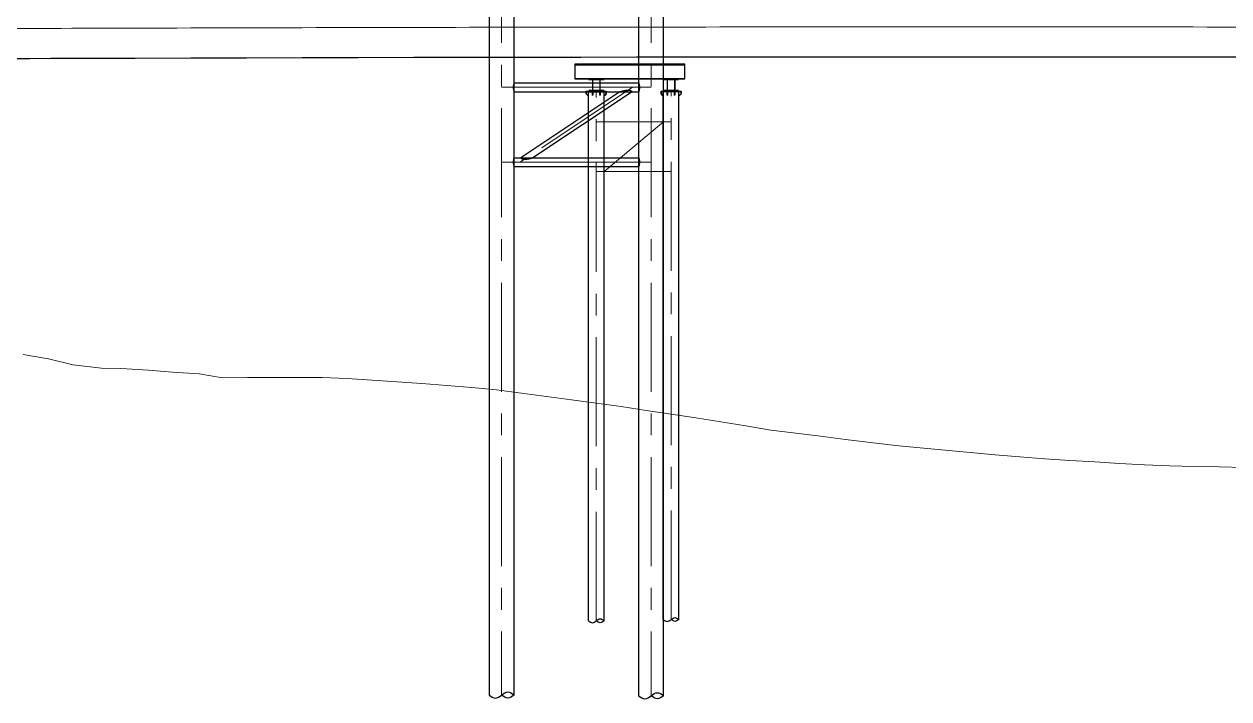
# Model space of a CAD drawing. Extents: x 1767995 to 4174245, y 542814 to 862564.
# Drawn here: x 3425123 to 3473469, y 636886 to 663970 of the extents above; entities that cross this region are included whole.
import ezdxf

# ---------------------------------------------------------------- set-up
doc = ezdxf.new("R2010")
doc.units = 0
doc.header["$LTSCALE"] = 3500
doc.linetypes.add('ACAD_ISO08W100', pattern=[36, 24, -3, 6, -3])
doc.linetypes.add('CENTER', pattern=[2, 1.25, -0.25, 0.25, -0.25])
for name, color, linetype, lineweight in [('1粗实线', 1, 'Continuous', 30), ('3中心线', 6, 'CENTER', 18), ('6标注线', 7, 'Continuous', 13), ('文字', 7, 'Continuous', 15), ('细实线', 7, 'Continuous', 15)]:
    doc.layers.add(name, color=color, linetype=linetype, lineweight=lineweight)
doc.layers.add('M_Prof', color=2, linetype='Continuous')

# ---------------------------------------------------------------- blocks, each defined once
blk = doc.blocks.new('gdfgdfg')
at = {"layer": '细实线'}
for p, q in [((192790, 25688), (193797, 25518)), ((193797, 25518), (194782, 25279)), ((194782, 25279), (195922, 25145)), ((195922, 25145), (196697, 25133)), ((196697, 25133), (197814, 25065)), ((197814, 25065), (198781, 24977)), ((198781, 24977), (199841, 24913)), ((199841, 24913), (200782, 24762)), ((200782, 24762), (201782, 24764)), ((201782, 24764), (202782, 24765)), ((202782, 24765), (203782, 24767)), ((203782, 24767), (204782, 24766)), ((204782, 24766), (205782, 24734)), ((205782, 24734), (206782, 24667)), ((206782, 24667), (207782, 24595)), ((207782, 24595), (208782, 24522)), ((208782, 24522), (209782, 24449)), ((209782, 24449), (210782, 24371)), ((210782, 24371), (211782, 24272)), ((211782, 24272), (212782, 24140)), ((212782, 24140), (213782, 24009)), ((213782, 24009), (214782, 23877)), ((214782, 23877), (215782, 23745)), ((215782, 23745), (216782, 23602)), ((216782, 23602), (217782, 23450)), ((217782, 23450), (218782, 23297)), ((218782, 23297), (219782, 23144)), ((219782, 23144), (220782, 22990)), ((220782, 22990), (221782, 22826)), ((221782, 22826), (222782, 22660)), ((222782, 22660), (223782, 22535)), ((223782, 22535), (224782, 22410)), ((224782, 22410), (225782, 22284)), ((225782, 22284), (226782, 22159)), ((226782, 22159), (227782, 22044)), ((227782, 22044), (228782, 21941)), ((228782, 21941), (229782, 21850)), ((229782, 21850), (230782, 21758)), ((230782, 21758), (231782, 21667)), ((231782, 21667), (232782, 21583)), ((232782, 21583), (233782, 21505)), ((233782, 21505), (234782, 21444)), ((234782, 21444), (235782, 21383)), ((235782, 21383), (236782, 21323)), ((236782, 21323), (237782, 21264)), ((237782, 21264), (238782, 21229)), ((238782, 21229), (239782, 21199)), ((239782, 21199), (240782, 21181)), ((240782, 21181), (241782, 21163))]:
    blk.add_line(p, q, dxfattribs=at)
blk = doc.blocks.new('trret')
at = {"layer": '1粗实线'}
for p, q in [((3631816, 920589), (3631816, 941829)), ((3632446, 920589), (3632446, 941829)), ((3634816, 920637), (3634816, 941829)), ((3635446, 920637), (3635446, 941829))]:
    blk.add_line(p, q, dxfattribs=at)
for points in [[(3631275, 942333), (3635686, 942333), (3635686, 942921), (3631275, 942921)], [(3631816, 941679), (3631781, 941679), (3631731, 941729), (3631731, 941829), (3631731, 941729), (3631781, 941679)], [(3631731, 941829), (3632531, 941829)], [(3631987, 941829), (3631987, 941679), (3631975, 941679), (3631975, 941829), (3631975, 941679), (3631987, 941679)], [(3632287, 941829), (3632287, 941679), (3632275, 941679), (3632275, 941829), (3632275, 941679), (3632287, 941679)], [(3632531, 941729), (3632481, 941679), (3632531, 941729), (3632531, 941829)], [(3634816, 941679), (3634781, 941679), (3634731, 941729), (3634731, 941829), (3634731, 941729), (3634781, 941679)], [(3634731, 941829), (3635531, 941829)], [(3634987, 941829), (3634987, 941679), (3634975, 941679), (3634975, 941829), (3634975, 941679), (3634987, 941679)], [(3635287, 941829), (3635287, 941679), (3635275, 941679), (3635275, 941829), (3635275, 941679), (3635287, 941679)], [(3635531, 941729), (3635481, 941679), (3635531, 941729), (3635531, 941829)], [(3632481, 941679), (3632446, 941679)], [(3635481, 941679), (3635446, 941679)]]:
    blk.add_lwpolyline(points, close=True, dxfattribs=at)
for points in [[(3631731, 941845), (3631731, 941829), (3631731, 941845), (3632531, 941845), (3632531, 941829), (3632531, 941845)], [(3634731, 941845), (3634731, 941829), (3634731, 941845), (3635531, 941845), (3635531, 941829), (3635531, 941845)]]:
    blk.add_lwpolyline(points, dxfattribs=at)
at = {"layer": '3中心线'}
for p, q in [((3632131, 920589), (3632131, 941829)), ((3635131, 920637), (3635131, 941829)), ((3632131, 940615), (3635131, 940615)), ((3632451, 938615), (3634828, 940615)), ((3632131, 938615), (3635131, 938615))]:
    blk.add_line(p, q, dxfattribs=at)
at = {"layer": 'M_Prof'}
for p, q in [((3631275, 942901), (3635686, 942901)), ((3631275, 942353), (3635686, 942353))]:
    blk.add_line(p, q, dxfattribs=at)
for points in [[(3631831, 941845), (3632131, 941845), (3632131, 941863), (3632000, 941863, -0.414214), (3631987, 941876), (3631987, 942302, -0.414214), (3632000, 942315), (3632131, 942315), (3632131, 942333), (3631831, 942333), (3631831, 942315), (3631963, 942315, -0.414214), (3631976, 942302), (3631976, 941876, -0.414214), (3631963, 941863), (3631831, 941863)], [(3632131, 941845), (3632431, 941845), (3632431, 941863), (3632300, 941863, -0.414214), (3632287, 941876), (3632287, 942302, -0.414214), (3632300, 942315), (3632431, 942315), (3632431, 942333), (3632131, 942333), (3632131, 942315), (3632263, 942315, -0.414214), (3632276, 942302), (3632276, 941876, -0.414214), (3632263, 941863), (3632131, 941863)], [(3634831, 941845), (3635131, 941845), (3635131, 941863), (3635000, 941863, -0.414214), (3634987, 941876), (3634987, 942302, -0.414214), (3635000, 942315), (3635131, 942315), (3635131, 942333), (3634831, 942333), (3634831, 942315), (3634963, 942315, -0.414214), (3634976, 942302), (3634976, 941876, -0.414214), (3634963, 941863), (3634831, 941863)], [(3635131, 941845), (3635431, 941845), (3635431, 941863), (3635300, 941863, -0.414214), (3635287, 941876), (3635287, 942302, -0.414214), (3635300, 942315), (3635431, 942315), (3635431, 942333), (3635131, 942333), (3635131, 942315), (3635263, 942315, -0.414214), (3635276, 942302), (3635276, 941876, -0.414214), (3635263, 941863), (3635131, 941863)]]:
    blk.add_lwpolyline(points, format="xyb", close=True, dxfattribs=at)
for points in [[(3631816, 920589), (3631974, 920510), (3632131, 920589), (3632289, 920667), (3632446, 920589)], [(3632446, 920589), (3632289, 920510), (3632131, 920589)], [(3634816, 920637), (3634974, 920559), (3635131, 920637), (3635289, 920716), (3635446, 920637)], [(3635446, 920637), (3635289, 920559), (3635131, 920637)]]:
    blk.add_spline(points, degree=3, dxfattribs=at)
blk = doc.blocks.new('etretrt')
at = {"color": 1, "linetype": 'ACAD_ISO08W100', "lineweight": 13, "ltscale": 50}
blk.add_line((92131, 33416, 0), (98131, 33416, 0), dxfattribs=at)
at = {"layer": '1粗实线'}
for p, q in [((91631, 70575, 0), (91631, 12025, 0)), ((97631, 70575, 0), (97631, 11995, 0)), ((92631, 36591, 0), (97631, 36591, 0)), ((92631, 36240, 0), (97631, 36240, 0)), ((96872, 36240, 0), (92899, 33591, 0)), ((97364, 36240, 0), (93391, 33591, 0)), ((92631, 33591, 0), (97631, 33591, 0)), ((92631, 33240, 0), (97631, 33240, 0))]:
    blk.add_line(p, q, dxfattribs=at)
at = {"layer": '1粗实线', "elevation": 0}
for points in [[(92631, 12025), (92631, 70575)], [(98631, 11995), (98631, 70575)], [(92631, 36591), (92631, 36591), (92631, 36591), (92631, 36590), (92631, 36589), (92630, 36588), (92630, 36586), (92629, 36585), (92628, 36583), (92628, 36580), (92627, 36578), (92626, 36575), (92625, 36572), (92624, 36569), (92623, 36565), (92622, 36562), (92621, 36558), (92619, 36553), (92618, 36549), (92617, 36544), (92616, 36540), (92615, 36535), (92613, 36530), (92612, 36524), (92611, 36519), (92610, 36513), (92609, 36507), (92607, 36501), (92606, 36495), (92605, 36489), (92604, 36483), (92604, 36476), (92603, 36470), (92602, 36463), (92601, 36457), (92601, 36450), (92600, 36443), (92600, 36436), (92600, 36429), (92600, 36423), (92600, 36416), (92600, 36409), (92600, 36402), (92600, 36395), (92600, 36388), (92601, 36381), (92601, 36375), (92602, 36368), (92603, 36361), (92604, 36355), (92604, 36348), (92605, 36342), (92606, 36336), (92607, 36330), (92609, 36324), (92610, 36318), (92611, 36312), (92612, 36307), (92613, 36302), (92615, 36296), (92616, 36292), (92617, 36287), (92618, 36282), (92619, 36278), (92621, 36274), (92622, 36270), (92623, 36266), (92624, 36263), (92625, 36259), (92626, 36256), (92627, 36253), (92628, 36251), (92628, 36249), (92629, 36247), (92630, 36245), (92630, 36243), (92631, 36242), (92631, 36241), (92631, 36241), (92631, 36240), (92631, 36240)], [(96872, 36240), (96872, 36240), (96873, 36240), (96875, 36241), (96877, 36241), (96880, 36242), (96883, 36243), (96887, 36244), (96892, 36245), (96897, 36247), (96903, 36248), (96909, 36250), (96916, 36251), (96923, 36253), (96931, 36255), (96939, 36257), (96948, 36260), (96957, 36262), (96967, 36264), (96977, 36267), (96988, 36269), (96998, 36272), (97009, 36274), (97021, 36277), (97032, 36279), (97044, 36282), (97056, 36284), (97068, 36287), (97080, 36289), (97092, 36291), (97104, 36294), (97116, 36296), (97128, 36298), (97140, 36299), (97152, 36301), (97163, 36302), (97174, 36303), (97185, 36304), (97196, 36305), (97206, 36305), (97216, 36305), (97225, 36305), (97234, 36305), (97243, 36304), (97251, 36303), (97259, 36302), (97267, 36301), (97274, 36299), (97280, 36298), (97287, 36296), (97293, 36294), (97298, 36291), (97303, 36289), (97308, 36287), (97313, 36284), (97317, 36282), (97321, 36279), (97325, 36277), (97329, 36274), (97332, 36272), (97336, 36269), (97339, 36267), (97341, 36264), (97344, 36262), (97346, 36260), (97349, 36257), (97351, 36255), (97353, 36253), (97354, 36251), (97356, 36250), (97357, 36248), (97359, 36247), (97360, 36245), (97361, 36244), (97362, 36243), (97363, 36242), (97363, 36241), (97364, 36241), (97364, 36240), (97364, 36240), (97364, 36240)], [(97631, 36591), (97631, 36591), (97632, 36591), (97632, 36590), (97632, 36589), (97633, 36588), (97633, 36586), (97634, 36585), (97634, 36583), (97635, 36580), (97636, 36578), (97637, 36575), (97638, 36572), (97639, 36569), (97640, 36565), (97641, 36562), (97642, 36558), (97643, 36553), (97645, 36549), (97646, 36544), (97647, 36540), (97648, 36535), (97650, 36530), (97651, 36524), (97652, 36519), (97653, 36513), (97654, 36507), (97655, 36501), (97656, 36495), (97657, 36489), (97658, 36483), (97659, 36476), (97660, 36470), (97661, 36463), (97661, 36457), (97662, 36450), (97662, 36443), (97663, 36436), (97663, 36429), (97663, 36423), (97663, 36416), (97663, 36409), (97663, 36402), (97663, 36395), (97662, 36388), (97662, 36381), (97661, 36375), (97661, 36368), (97660, 36361), (97659, 36355), (97658, 36348), (97657, 36342), (97656, 36336), (97655, 36330), (97654, 36324), (97653, 36318), (97652, 36312), (97651, 36307), (97650, 36302), (97648, 36296), (97647, 36292), (97646, 36287), (97645, 36282), (97643, 36278), (97642, 36274), (97641, 36270), (97640, 36266), (97639, 36263), (97638, 36259), (97637, 36256), (97636, 36253), (97635, 36251), (97634, 36249), (97634, 36247), (97633, 36245), (97633, 36243), (97632, 36242), (97632, 36241), (97632, 36241), (97631, 36240), (97631, 36240)], [(92631, 33591), (92631, 33591), (92631, 33591), (92631, 33590), (92631, 33589), (92630, 33588), (92630, 33586), (92629, 33585), (92628, 33583), (92628, 33580), (92627, 33578), (92626, 33575), (92625, 33572), (92624, 33569), (92623, 33565), (92622, 33562), (92621, 33558), (92619, 33553), (92618, 33549), (92617, 33544), (92616, 33540), (92615, 33535), (92613, 33530), (92612, 33524), (92611, 33519), (92610, 33513), (92609, 33507), (92607, 33501), (92606, 33495), (92605, 33489), (92604, 33483), (92604, 33476), (92603, 33470), (92602, 33463), (92601, 33457), (92601, 33450), (92600, 33443), (92600, 33436), (92600, 33429), (92600, 33423), (92600, 33416), (92600, 33409), (92600, 33402), (92600, 33395), (92600, 33388), (92601, 33381), (92601, 33375), (92602, 33368), (92603, 33361), (92604, 33355), (92604, 33348), (92605, 33342), (92606, 33336), (92607, 33330), (92609, 33324), (92610, 33318), (92611, 33312), (92612, 33307), (92613, 33302), (92615, 33296), (92616, 33292), (92617, 33287), (92618, 33282), (92619, 33278), (92621, 33274), (92622, 33270), (92623, 33266), (92624, 33263), (92625, 33259), (92626, 33256), (92627, 33253), (92628, 33251), (92628, 33249), (92629, 33247), (92630, 33245), (92630, 33243), (92631, 33242), (92631, 33241), (92631, 33241), (92631, 33240), (92631, 33240)], [(92899, 33591), (92899, 33591), (92899, 33591), (92899, 33590), (92900, 33590), (92900, 33589), (92901, 33588), (92902, 33587), (92903, 33586), (92904, 33585), (92905, 33583), (92907, 33582), (92908, 33580), (92910, 33578), (92912, 33576), (92914, 33574), (92916, 33572), (92919, 33569), (92921, 33567), (92924, 33565), (92927, 33562), (92930, 33560), (92934, 33557), (92938, 33555), (92941, 33552), (92945, 33549), (92950, 33547), (92955, 33545), (92959, 33542), (92965, 33540), (92970, 33538), (92976, 33536), (92983, 33534), (92989, 33532), (92996, 33530), (93004, 33529), (93011, 33528), (93020, 33527), (93028, 33526), (93037, 33526), (93047, 33526), (93057, 33526), (93067, 33526), (93078, 33527), (93088, 33528), (93100, 33529), (93111, 33530), (93123, 33532), (93135, 33534), (93147, 33536), (93159, 33538), (93171, 33540), (93183, 33542), (93195, 33545), (93207, 33547), (93219, 33549), (93231, 33552), (93242, 33555), (93254, 33557), (93265, 33560), (93275, 33562), (93286, 33565), (93296, 33567), (93305, 33569), (93315, 33572), (93323, 33574), (93332, 33576), (93340, 33578), (93347, 33580), (93354, 33582), (93360, 33583), (93366, 33585), (93371, 33586), (93376, 33587), (93380, 33588), (93383, 33589), (93386, 33590), (93388, 33590), (93389, 33591), (93390, 33591), (93391, 33591)], [(97631, 33591), (97631, 33591), (97632, 33591), (97632, 33590), (97632, 33589), (97633, 33588), (97633, 33586), (97634, 33585), (97634, 33583), (97635, 33580), (97636, 33578), (97637, 33575), (97638, 33572), (97639, 33569), (97640, 33565), (97641, 33562), (97642, 33558), (97643, 33553), (97645, 33549), (97646, 33544), (97647, 33540), (97648, 33535), (97650, 33530), (97651, 33524), (97652, 33519), (97653, 33513), (97654, 33507), (97655, 33501), (97656, 33495), (97657, 33489), (97658, 33483), (97659, 33476), (97660, 33470), (97661, 33463), (97661, 33457), (97662, 33450), (97662, 33443), (97663, 33436), (97663, 33429), (97663, 33423), (97663, 33416), (97663, 33409), (97663, 33402), (97663, 33395), (97662, 33388), (97662, 33381), (97661, 33375), (97661, 33368), (97660, 33361), (97659, 33355), (97658, 33348), (97657, 33342), (97656, 33336), (97655, 33330), (97654, 33324), (97653, 33318), (97652, 33312), (97651, 33307), (97650, 33302), (97648, 33296), (97647, 33292), (97646, 33287), (97645, 33282), (97643, 33278), (97642, 33274), (97641, 33270), (97640, 33266), (97639, 33263), (97638, 33259), (97637, 33256), (97636, 33253), (97635, 33251), (97634, 33249), (97634, 33247), (97633, 33245), (97633, 33243), (97632, 33242), (97632, 33241), (97632, 33241), (97631, 33240), (97631, 33240)]]:
    blk.add_lwpolyline(points, dxfattribs=at)
at = {"layer": '3中心线'}
for p, q in [((92131, 70575, 0), (92131, 12025, 0)), ((98131, 70575, 0), (98131, 11995, 0)), ((92131, 36416, 0), (98131, 36416, 0)), ((97381, 36416, 0), (92881, 33416, 0)), ((92131, 33416, 0), (98131, 33416, 0))]:
    blk.add_line(p, q, dxfattribs=at)
at = {"layer": '3中心线', "color": 1, "linetype": 'ACAD_ISO08W100', "lineweight": 13, "ltscale": 50}
blk.add_line((92131, 36416, 0), (98131, 36416, 0), dxfattribs=at)
at = {"layer": 'M_Prof'}
for points in [[(91631, 12025, 0), (91881, 11900, 0), (92131, 12025), (92381, 12150, 0), (92631, 12025, 0)], [(97631, 11995, 0), (97881, 11870, 0), (98131, 11995, 0), (98381, 12120, 0), (98631, 11995, 0)], [(92631, 12025, 0), (92381, 11900, 0), (92131, 12025)], [(98631, 11995, 0), (98381, 11870, 0), (98131, 11995, 0)]]:
    blk.add_spline(points, degree=3, dxfattribs=at)

msp = doc.modelspace()

# ---------------------------------------------------------------- linework, layer by layer
at = {"layer": '1粗实线'}
msp.add_lwpolyline([(3402584, 662469.3, -0.0010736), (3429570.5, 662608.2), (3429585.1, 662608.3, -0.0032499), (3572579.4, 662107.8), (3572609.7, 662107.5, -0.0014157), (3606584, 661671.5)], format="xyb", dxfattribs=at)
at = {"layer": '3中心线', "ltscale": 5000}
msp.add_lwpolyline([(3402584, 663669.3, -0.0010732), (3429566.9, 663808.2), (3429581.5, 663808.2, -0.0032499), (3572591.4, 663307.7), (3572621.7, 663307.4, -0.0014149), (3606584, 662871.7)], format="xyb", dxfattribs=at)

# ---------------------------------------------------------------- block references
at = {"layer": '3中心线'}
msp.add_blockref('etretrt', (3352152.9, 625016.6), dxfattribs=at)
at = {"layer": '6标注线'}
msp.add_blockref('trret', (-184047.1, -280563.9), dxfattribs=at)
at = {"layer": '文字'}
msp.add_blockref('gdfgdfg', (3232302.5, 625016.6), dxfattribs=at)

doc.saveas('drawing.dxf')
